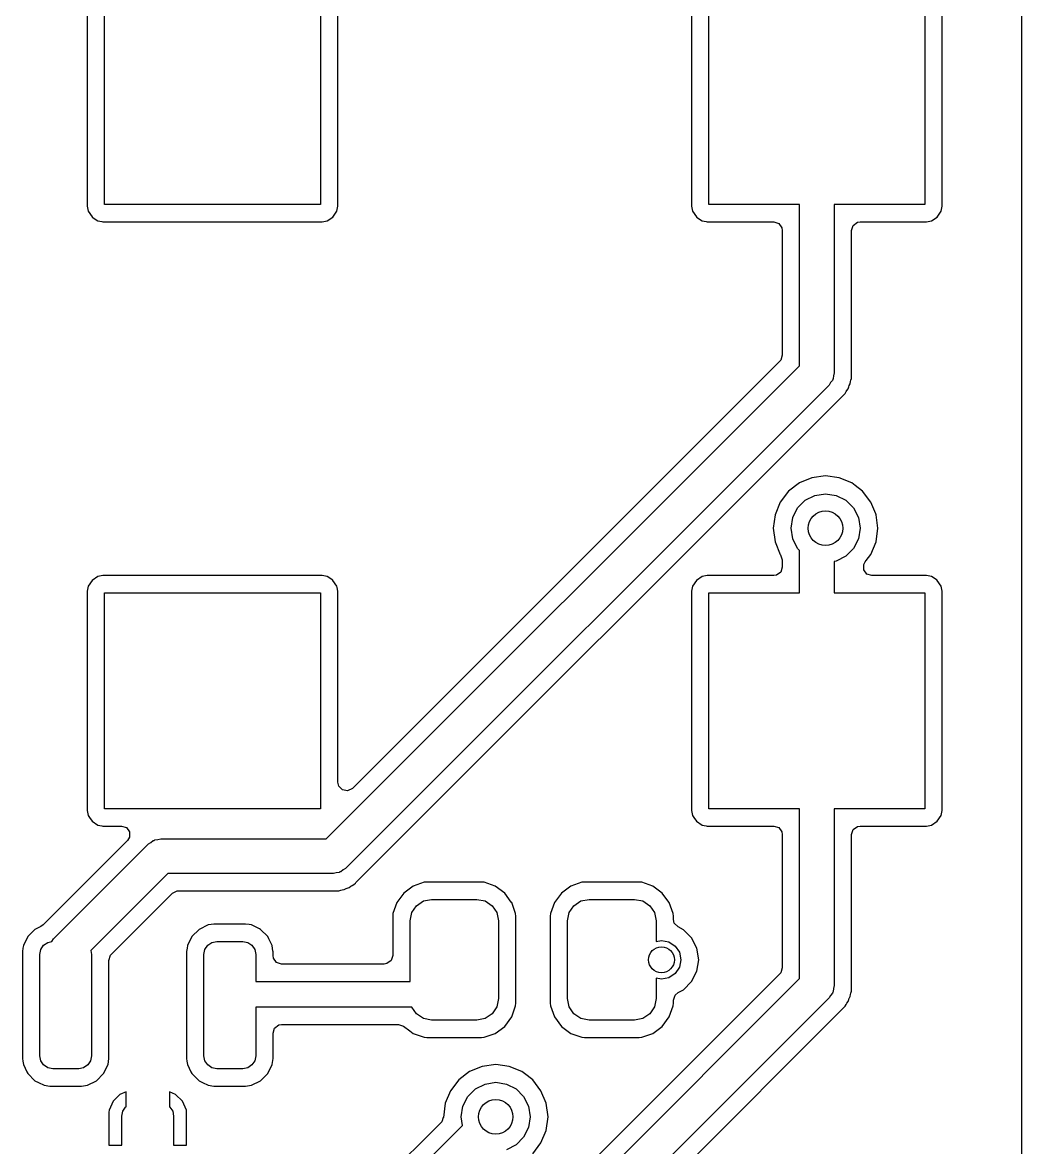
# Model space of a CAD drawing. Extents: x 0 to 2.79, y -2.39 to 0.
# Drawn here: x 2.335 to 2.791, y -1.333 to -0.82 of the extents above; entities that cross this region are included whole.
import ezdxf

# ---------------------------------------------------------------- set-up
doc = ezdxf.new("R2010")
doc.units = 0
doc.header["$MEASUREMENT"] = 0
doc.layers.add('BLACK', color=7, linetype='CONTINUOUS')

msp = doc.modelspace()

# ---------------------------------------------------------------- linework, layer by layer
at = {"layer": 'BLACK', "linetype": 'CONTINUOUS'}
for p, q in [((2.79093, -0.005098), (2.79093, -2.38703)), ((2.36494, -0.803553), (2.36494, -0.903533)), ((2.37283, -0.902756), (2.37283, -0.804331)), ((2.47126, -0.804331), (2.47126, -0.902756)), ((2.47915, -0.903533), (2.47915, -0.803553)), ((2.64053, -0.803553), (2.64053, -0.903533)), ((2.64843, -0.902756), (2.64843, -0.804331)), ((2.74685, -0.804331), (2.74685, -0.902756)), ((2.75474, -0.903533), (2.75474, -0.803553)), ((2.47126, -0.902756), (2.37283, -0.902756)), ((2.68976, -0.902756), (2.64843, -0.902756)), ((2.68976, -0.976266), (2.68976, -0.902756)), ((2.74685, -0.902756), (2.70551, -0.902756)), ((2.70551, -0.902756), (2.70551, -0.979528)), ((2.36494, -0.903533), (2.36494, -0.903534)), ((2.36494, -0.903534), (2.3654, -0.905836)), ((2.3654, -0.905836), (2.3654, -0.905836)), ((2.3654, -0.905836), (2.36711, -0.908394)), ((2.47695, -0.908447), (2.4787, -0.905836)), ((2.4787, -0.905836), (2.47915, -0.903533)), ((2.64053, -0.903533), (2.64053, -0.903534)), ((2.64053, -0.903534), (2.64099, -0.905836)), ((2.64099, -0.905836), (2.64099, -0.905836)), ((2.64099, -0.905836), (2.6427, -0.908394)), ((2.75254, -0.908447), (2.75429, -0.905836)), ((2.75429, -0.905836), (2.75474, -0.903533)), ((2.36711, -0.908394), (2.36714, -0.908447)), ((2.36714, -0.908447), (2.36975, -0.910192)), ((2.36975, -0.910192), (2.37151, -0.91054)), ((2.37151, -0.91054), (2.37206, -0.91065)), ((2.37206, -0.91065), (2.37206, -0.91065)), ((2.37206, -0.91065), (2.37206, -0.91065)), ((2.37206, -0.91065), (2.37206, -0.91065)), ((2.37206, -0.91065), (2.47204, -0.91065)), ((2.47204, -0.91065), (2.47434, -0.910192)), ((2.47204, -0.91065), (2.47204, -0.91065)), ((2.47434, -0.910192), (2.47695, -0.908447)), ((2.6427, -0.908394), (2.64273, -0.908447)), ((2.64273, -0.908447), (2.64535, -0.910192)), ((2.64535, -0.910192), (2.6471, -0.91054)), ((2.6471, -0.91054), (2.64765, -0.91065)), ((2.64765, -0.91065), (2.64765, -0.91065)), ((2.64765, -0.91065), (2.64765, -0.91065)), ((2.64765, -0.91065), (2.67797, -0.91065)), ((2.67797, -0.91065), (2.68026, -0.911394)), ((2.68026, -0.911394), (2.68168, -0.913343)), ((2.68168, -0.913343), (2.68187, -0.914547)), ((2.71341, -0.914547), (2.71415, -0.912256)), ((2.71415, -0.912256), (2.7161, -0.91084)), ((2.7161, -0.91084), (2.7173, -0.91065)), ((2.7173, -0.91065), (2.74763, -0.91065)), ((2.74763, -0.91065), (2.74993, -0.910192)), ((2.74763, -0.91065), (2.74763, -0.91065)), ((2.74993, -0.910192), (2.75254, -0.908447)), ((2.68187, -0.914547), (2.68187, -0.971382)), ((2.71341, -0.97703), (2.71341, -0.914547)), ((2.68073, -0.974138), (2.48581, -1.16906)), ((2.68113, -0.973673), (2.68073, -0.974138)), ((2.68187, -0.971382), (2.68113, -0.973673)), ((2.4739, -1.19213), (2.68976, -0.976266)), ((2.70551, -0.979528), (2.70522, -0.980815)), ((2.71341, -0.982025), (2.71341, -0.97703)), ((2.70321, -0.985095), (2.48273, -1.20557)), ((2.70391, -0.983977), (2.70321, -0.985095)), ((2.70473, -0.982944), (2.70391, -0.983977)), ((2.70483, -0.982507), (2.70473, -0.982944)), ((2.70507, -0.982128), (2.70483, -0.982507)), ((2.70522, -0.980815), (2.70507, -0.982128)), ((2.71216, -0.985872), (2.71239, -0.985307)), ((2.71239, -0.985307), (2.71282, -0.984461)), ((2.71282, -0.984461), (2.71297, -0.983522)), ((2.71297, -0.983522), (2.71311, -0.982928)), ((2.71311, -0.982928), (2.71341, -0.982025)), ((2.48744, -1.21203), (2.70966, -0.9898)), ((2.70966, -0.989799), (2.70989, -0.989577)), ((2.70966, -0.9898), (2.70966, -0.989799)), ((2.70989, -0.989577), (2.71055, -0.988911)), ((2.70989, -0.989577), (2.70989, -0.989577)), ((2.71055, -0.988911), (2.71098, -0.988065)), ((2.71098, -0.988065), (2.7113, -0.987544)), ((2.7113, -0.987544), (2.71186, -0.986775)), ((2.71186, -0.986775), (2.71216, -0.985872)), ((2.68965, -1.02974), (2.68471, -1.03353)), ((2.6954, -1.02736), (2.68965, -1.02974)), ((2.68965, -1.02974), (2.68965, -1.02974)), ((2.70157, -1.02655), (2.6954, -1.02736)), ((2.6954, -1.02736), (2.6954, -1.02736)), ((2.70775, -1.02736), (2.70157, -1.02655)), ((2.70157, -1.02655), (2.70157, -1.02655)), ((2.7135, -1.02974), (2.70775, -1.02736)), ((2.70775, -1.02736), (2.70775, -1.02736)), ((2.71509, -1.03096), (2.7135, -1.02974)), ((2.7135, -1.02974), (2.7135, -1.02974)), ((2.7135, -1.02974), (2.7135, -1.02974)), ((2.71844, -1.03353), (2.71509, -1.03096)), ((2.68471, -1.03353), (2.68092, -1.03847)), ((2.68471, -1.03353), (2.68471, -1.03353)), ((2.69232, -1.03765), (2.69671, -1.03542)), ((2.69671, -1.03542), (2.70157, -1.03465)), ((2.70157, -1.03465), (2.70644, -1.03542)), ((2.70644, -1.03542), (2.71083, -1.03765)), ((2.72223, -1.03847), (2.71844, -1.03353)), ((2.71844, -1.03353), (2.71844, -1.03353)), ((2.71844, -1.03353), (2.71844, -1.03353)), ((2.71844, -1.03353), (2.71844, -1.03353)), ((2.71844, -1.03353), (2.71844, -1.03353)), ((2.68092, -1.03847), (2.67854, -1.04422)), ((2.68092, -1.03847), (2.68092, -1.03847)), ((2.6866, -1.04553), (2.68883, -1.04114)), ((2.68883, -1.04114), (2.69232, -1.03765)), ((2.71083, -1.03765), (2.71432, -1.04114)), ((2.71432, -1.04114), (2.71655, -1.04553)), ((2.72444, -1.04382), (2.72223, -1.03847)), ((2.72223, -1.03847), (2.72223, -1.03847)), ((2.67854, -1.04422), (2.67773, -1.05039)), ((2.67854, -1.04422), (2.67854, -1.04422)), ((2.68583, -1.05039), (2.6866, -1.04553)), ((2.71655, -1.04553), (2.71732, -1.05039)), ((2.72461, -1.04422), (2.72444, -1.04382)), ((2.72542, -1.05039), (2.72461, -1.04422)), ((2.67773, -1.05039), (2.67773, -1.05039)), ((2.67773, -1.05039), (2.67854, -1.05657)), ((2.6866, -1.05526), (2.68583, -1.05039)), ((2.71732, -1.05039), (2.71655, -1.05526)), ((2.72461, -1.05657), (2.72542, -1.05039)), ((2.67854, -1.05657), (2.67854, -1.05657)), ((2.67854, -1.05657), (2.68092, -1.06232)), ((2.68883, -1.05965), (2.6866, -1.05526)), ((2.71655, -1.05526), (2.71432, -1.05965)), ((2.72223, -1.06232), (2.72461, -1.05657)), ((2.68976, -1.06058), (2.68883, -1.05965)), ((2.68976, -1.07992), (2.68976, -1.06058)), ((2.71432, -1.05965), (2.71083, -1.06313)), ((2.68092, -1.06232), (2.68092, -1.06232)), ((2.68092, -1.06232), (2.68092, -1.06232)), ((2.68092, -1.06232), (2.68106, -1.0625)), ((2.68106, -1.0625), (2.68187, -1.06477)), ((2.68187, -1.06477), (2.68187, -1.06487)), ((2.68187, -1.06487), (2.68187, -1.06813)), ((2.70644, -1.06537), (2.70551, -1.06552)), ((2.70551, -1.06552), (2.70551, -1.07992)), ((2.71083, -1.06313), (2.70644, -1.06537)), ((2.71897, -1.06693), (2.71959, -1.06576)), ((2.71897, -1.06933), (2.71897, -1.06693)), ((2.71959, -1.06576), (2.72004, -1.06516)), ((2.72004, -1.06516), (2.72223, -1.06232)), ((2.36975, -1.07249), (2.36714, -1.07423)), ((2.37206, -1.07203), (2.36975, -1.07249)), ((2.36975, -1.07249), (2.36975, -1.07249)), ((2.47204, -1.07203), (2.37206, -1.07203)), ((2.37206, -1.07203), (2.37206, -1.07203)), ((2.37206, -1.07203), (2.37206, -1.07203)), ((2.47434, -1.07249), (2.47204, -1.07203)), ((2.47204, -1.07203), (2.47204, -1.07203)), ((2.47685, -1.07416), (2.47434, -1.07249)), ((2.47434, -1.07249), (2.47434, -1.07249)), ((2.47434, -1.07249), (2.47434, -1.07249)), ((2.47434, -1.07249), (2.47434, -1.07249)), ((2.64535, -1.07249), (2.64273, -1.07423)), ((2.64765, -1.07203), (2.64535, -1.07249)), ((2.64535, -1.07249), (2.64535, -1.07249)), ((2.67797, -1.07203), (2.64765, -1.07203)), ((2.64765, -1.07203), (2.64765, -1.07203)), ((2.64765, -1.07203), (2.64765, -1.07203)), ((2.67918, -1.07184), (2.67797, -1.07203)), ((2.68113, -1.07042), (2.67918, -1.07184)), ((2.68187, -1.06813), (2.68113, -1.07042)), ((2.72039, -1.07128), (2.71897, -1.06933)), ((2.72268, -1.07203), (2.72039, -1.07128)), ((2.74763, -1.07203), (2.72268, -1.07203)), ((2.74993, -1.07249), (2.74763, -1.07203)), ((2.74763, -1.07203), (2.74763, -1.07203)), ((2.74763, -1.07203), (2.74763, -1.07203)), ((2.75244, -1.07416), (2.74993, -1.07249)), ((2.74993, -1.07249), (2.74993, -1.07249)), ((2.74993, -1.07249), (2.74993, -1.07249)), ((2.74993, -1.07249), (2.74993, -1.07249)), ((2.3654, -1.07684), (2.36494, -1.07914)), ((2.36714, -1.07423), (2.3654, -1.07684)), ((2.3654, -1.07684), (2.3654, -1.07684)), ((2.36714, -1.07423), (2.36714, -1.07423)), ((2.47695, -1.07423), (2.47685, -1.07416)), ((2.4787, -1.07684), (2.47695, -1.07423)), ((2.47882, -1.07747), (2.4787, -1.07684)), ((2.47915, -1.07914), (2.47882, -1.07747)), ((2.64099, -1.07684), (2.64053, -1.07914)), ((2.64273, -1.07423), (2.64099, -1.07684)), ((2.64099, -1.07684), (2.64099, -1.07684)), ((2.64273, -1.07423), (2.64273, -1.07423)), ((2.75254, -1.07423), (2.75244, -1.07416)), ((2.75429, -1.07684), (2.75254, -1.07423)), ((2.75474, -1.07914), (2.75429, -1.07684)), ((2.36494, -1.07914), (2.36494, -1.07914)), ((2.36494, -1.07914), (2.36494, -1.17912)), ((2.37283, -1.17835), (2.37283, -1.07992)), ((2.37283, -1.07992), (2.47126, -1.07992)), ((2.47126, -1.07992), (2.47126, -1.17835)), ((2.47915, -1.1663), (2.47915, -1.07914)), ((2.47915, -1.07914), (2.47915, -1.07914)), ((2.64053, -1.07914), (2.64053, -1.07914)), ((2.64053, -1.07914), (2.64053, -1.17912)), ((2.64843, -1.17835), (2.64843, -1.07992)), ((2.64843, -1.07992), (2.68976, -1.07992)), ((2.70551, -1.07992), (2.74685, -1.07992)), ((2.74685, -1.07992), (2.74685, -1.17835)), ((2.75474, -1.17912), (2.75474, -1.07914)), ((2.47958, -1.16807), (2.47915, -1.1663)), ((2.48128, -1.16978), (2.47958, -1.16807)), ((2.48366, -1.17015), (2.48128, -1.16978)), ((2.48581, -1.16906), (2.48366, -1.17015)), ((2.36494, -1.17912), (2.36494, -1.17912)), ((2.36494, -1.17912), (2.3654, -1.18143)), ((2.47126, -1.17835), (2.37283, -1.17835)), ((2.64053, -1.17912), (2.64053, -1.17912)), ((2.64053, -1.17912), (2.64099, -1.18143)), ((2.68976, -1.17835), (2.64843, -1.17835)), ((2.68976, -1.25579), (2.68976, -1.17835)), ((2.74685, -1.17835), (2.70551, -1.17835)), ((2.70551, -1.17835), (2.70551, -1.25906)), ((2.75429, -1.18143), (2.75474, -1.17912)), ((2.3654, -1.18143), (2.3654, -1.18143)), ((2.3654, -1.18143), (2.36597, -1.18228)), ((2.36597, -1.18228), (2.36714, -1.18404)), ((2.36714, -1.18404), (2.36975, -1.18578)), ((2.64099, -1.18143), (2.64099, -1.18143)), ((2.64099, -1.18143), (2.64156, -1.18228)), ((2.64156, -1.18228), (2.64273, -1.18404)), ((2.64273, -1.18404), (2.64535, -1.18578)), ((2.74993, -1.18578), (2.75254, -1.18404)), ((2.75254, -1.18404), (2.75429, -1.18143)), ((2.36975, -1.18578), (2.37151, -1.18613)), ((2.37151, -1.18613), (2.37206, -1.18624)), ((2.37206, -1.18624), (2.37206, -1.18624)), ((2.37206, -1.18624), (2.37206, -1.18624)), ((2.37206, -1.18624), (2.38048, -1.18624)), ((2.38048, -1.18624), (2.38277, -1.18698)), ((2.38277, -1.18698), (2.38418, -1.18893)), ((2.38418, -1.18893), (2.38418, -1.19134)), ((2.64535, -1.18578), (2.6471, -1.18613)), ((2.6471, -1.18613), (2.64765, -1.18624)), ((2.64765, -1.18624), (2.64765, -1.18624)), ((2.64765, -1.18624), (2.64765, -1.18624)), ((2.64765, -1.18624), (2.67797, -1.18624)), ((2.67797, -1.18624), (2.68026, -1.18698)), ((2.68026, -1.18698), (2.68168, -1.18893)), ((2.68168, -1.18893), (2.68187, -1.19014)), ((2.68187, -1.19014), (2.68187, -1.25091)), ((2.71341, -1.19014), (2.71415, -1.18785)), ((2.71341, -1.26038), (2.71341, -1.19014)), ((2.71415, -1.18785), (2.7161, -1.18643)), ((2.7161, -1.18643), (2.7173, -1.18624)), ((2.7173, -1.18624), (2.74763, -1.18624)), ((2.74763, -1.18624), (2.74993, -1.18578)), ((2.74763, -1.18624), (2.74763, -1.18624)), ((2.38323, -1.19289), (2.34476, -1.23136)), ((2.34955, -1.23774), (2.39286, -1.19443)), ((2.38418, -1.19134), (2.38323, -1.19289)), ((2.39286, -1.19443), (2.39398, -1.19373)), ((2.39398, -1.19373), (2.39501, -1.19291)), ((2.39501, -1.19291), (2.39545, -1.19281)), ((2.39545, -1.19281), (2.39582, -1.19257)), ((2.39582, -1.19257), (2.39714, -1.19242)), ((2.39714, -1.19242), (2.39843, -1.19213)), ((2.39843, -1.19213), (2.4739, -1.19213)), ((2.48273, -1.20557), (2.48161, -1.20627)), ((2.40169, -1.20787), (2.36657, -1.24299)), ((2.47717, -1.20787), (2.40169, -1.20787)), ((2.47845, -1.20758), (2.47717, -1.20787)), ((2.47977, -1.20743), (2.47845, -1.20758)), ((2.48015, -1.20719), (2.47977, -1.20743)), ((2.48058, -1.20709), (2.48015, -1.20719)), ((2.48161, -1.20627), (2.48058, -1.20709)), ((2.40381, -1.21691), (2.40596, -1.21582)), ((2.40596, -1.21582), (2.40657, -1.21577)), ((2.40657, -1.21577), (2.47966, -1.21577)), ((2.47966, -1.21577), (2.48057, -1.21547)), ((2.47966, -1.21577), (2.47966, -1.21577)), ((2.48057, -1.21547), (2.48116, -1.21533)), ((2.48116, -1.21533), (2.4821, -1.21518)), ((2.4821, -1.21518), (2.48294, -1.21475)), ((2.48294, -1.21475), (2.48351, -1.21452)), ((2.48351, -1.21452), (2.48441, -1.21422)), ((2.48441, -1.21422), (2.48518, -1.21367)), ((2.48518, -1.21367), (2.4857, -1.21335)), ((2.4857, -1.21335), (2.48655, -1.21292)), ((2.48655, -1.21292), (2.48721, -1.21225)), ((2.48721, -1.21225), (2.48722, -1.21225)), ((2.48722, -1.21225), (2.48744, -1.21203)), ((2.48744, -1.21203), (2.48744, -1.21203)), ((2.51357, -1.21367), (2.50927, -1.21684)), ((2.51861, -1.2119), (2.51357, -1.21367)), ((2.51981, -1.21179), (2.51861, -1.2119)), ((2.51861, -1.2119), (2.51861, -1.2119)), ((2.54475, -1.21179), (2.51981, -1.21179)), ((2.51981, -1.21179), (2.51981, -1.21179)), ((2.54595, -1.2119), (2.54475, -1.21179)), ((2.54475, -1.21179), (2.54475, -1.21179)), ((2.551, -1.21367), (2.54595, -1.2119)), ((2.54595, -1.2119), (2.54595, -1.2119)), ((2.5553, -1.21684), (2.551, -1.21367)), ((2.58542, -1.21367), (2.58112, -1.21684)), ((2.59046, -1.2119), (2.58542, -1.21367)), ((2.59166, -1.21179), (2.59046, -1.2119)), ((2.59046, -1.2119), (2.59046, -1.2119)), ((2.6166, -1.21179), (2.59166, -1.21179)), ((2.59166, -1.21179), (2.59166, -1.21179)), ((2.61661, -1.21179), (2.6166, -1.21179)), ((2.6178, -1.2119), (2.61661, -1.21179)), ((2.62285, -1.21367), (2.6178, -1.2119)), ((2.6178, -1.2119), (2.6178, -1.2119)), ((2.62715, -1.21684), (2.62285, -1.21367)), ((2.37596, -1.24476), (2.40381, -1.21691)), ((2.50609, -1.22115), (2.50433, -1.22619)), ((2.50927, -1.21684), (2.50609, -1.22115)), ((2.50927, -1.21684), (2.50927, -1.21684)), ((2.51499, -1.22257), (2.51818, -1.22043)), ((2.51818, -1.22043), (2.52195, -1.21969)), ((2.52195, -1.21969), (2.54262, -1.21969)), ((2.54262, -1.21969), (2.54638, -1.22043)), ((2.54638, -1.22043), (2.54958, -1.22257)), ((2.55829, -1.2209), (2.5553, -1.21684)), ((2.5553, -1.21684), (2.5553, -1.21684)), ((2.5553, -1.21684), (2.5553, -1.21684)), ((2.5553, -1.21684), (2.5553, -1.21684)), ((2.5553, -1.21684), (2.5553, -1.21684)), ((2.55848, -1.22115), (2.55829, -1.2209)), ((2.56024, -1.22619), (2.55848, -1.22115)), ((2.57794, -1.22115), (2.57618, -1.22619)), ((2.58112, -1.21684), (2.57794, -1.22115)), ((2.58112, -1.21684), (2.58112, -1.21684)), ((2.58684, -1.22257), (2.59003, -1.22043)), ((2.59003, -1.22043), (2.5938, -1.21969)), ((2.5938, -1.21969), (2.61447, -1.21969)), ((2.61447, -1.21969), (2.61824, -1.22043)), ((2.61824, -1.22043), (2.62143, -1.22257)), ((2.63014, -1.2209), (2.62715, -1.21684)), ((2.62715, -1.21684), (2.62715, -1.21684)), ((2.62715, -1.21684), (2.62715, -1.21684)), ((2.62715, -1.21684), (2.62715, -1.21684)), ((2.62715, -1.21684), (2.62715, -1.21684)), ((2.63033, -1.22115), (2.63014, -1.2209)), ((2.63209, -1.22619), (2.63033, -1.22115)), ((2.50432, -1.22619), (2.50421, -1.22739)), ((2.50433, -1.22619), (2.50432, -1.22619)), ((2.51211, -1.22953), (2.51286, -1.22576)), ((2.51286, -1.22576), (2.51499, -1.22257)), ((2.54958, -1.22257), (2.55171, -1.22576)), ((2.55171, -1.22576), (2.55246, -1.22953)), ((2.56035, -1.22732), (2.56024, -1.22619)), ((2.57618, -1.22619), (2.57606, -1.22739)), ((2.57618, -1.22619), (2.57618, -1.22619)), ((2.58396, -1.22953), (2.58471, -1.22576)), ((2.58471, -1.22576), (2.58684, -1.22257)), ((2.62143, -1.22257), (2.62356, -1.22576)), ((2.62356, -1.22576), (2.62431, -1.22953)), ((2.6322, -1.22732), (2.63209, -1.22619)), ((2.34476, -1.23136), (2.34372, -1.23211)), ((2.42002, -1.23138), (2.41589, -1.2334)), ((2.42137, -1.23118), (2.42002, -1.23138)), ((2.42271, -1.23098), (2.42137, -1.23118)), ((2.43714, -1.23098), (2.42271, -1.23098)), ((2.43869, -1.23121), (2.43714, -1.23098)), ((2.43982, -1.23138), (2.43869, -1.23121)), ((2.44341, -1.23313), (2.43982, -1.23138)), ((2.50421, -1.22739), (2.50421, -1.2453)), ((2.51211, -1.25709), (2.51211, -1.22953)), ((2.55246, -1.22953), (2.55246, -1.26496)), ((2.56035, -1.22739), (2.56035, -1.22732)), ((2.56035, -1.2671), (2.56035, -1.22739)), ((2.56035, -1.22739), (2.56035, -1.22739)), ((2.57606, -1.22739), (2.57606, -1.2671)), ((2.58396, -1.26496), (2.58396, -1.22953)), ((2.62431, -1.22953), (2.62431, -1.23888)), ((2.6322, -1.22739), (2.6322, -1.22732)), ((2.6322, -1.22882), (2.6322, -1.22739)), ((2.6322, -1.22739), (2.6322, -1.22739)), ((2.63263, -1.23059), (2.6322, -1.22882)), ((2.63433, -1.2323), (2.63263, -1.23059)), ((2.33783, -1.23665), (2.3358, -1.24079)), ((2.33943, -1.23505), (2.33783, -1.23665)), ((2.34108, -1.2334), (2.33943, -1.23505)), ((2.34372, -1.23211), (2.34108, -1.2334)), ((2.34108, -1.2334), (2.34108, -1.2334)), ((2.34108, -1.2334), (2.34108, -1.2334)), ((2.34108, -1.2334), (2.34108, -1.2334)), ((2.41263, -1.23665), (2.41061, -1.24079)), ((2.41589, -1.2334), (2.41263, -1.23665)), ((2.44396, -1.2334), (2.44341, -1.23313)), ((2.44721, -1.23665), (2.44396, -1.2334)), ((2.44769, -1.23764), (2.44721, -1.23665)), ((2.63674, -1.23352), (2.63433, -1.2323)), ((2.64049, -1.23727), (2.63674, -1.23352)), ((2.3358, -1.24079), (2.33563, -1.242)), ((2.34376, -1.24252), (2.34504, -1.24061)), ((2.34504, -1.24061), (2.34695, -1.23933)), ((2.34695, -1.23933), (2.34876, -1.23897)), ((2.34876, -1.23897), (2.34885, -1.23886)), ((2.34885, -1.23886), (2.34955, -1.23774)), ((2.41061, -1.24079), (2.41043, -1.242)), ((2.41856, -1.24252), (2.41984, -1.24061)), ((2.41984, -1.24061), (2.42176, -1.23933)), ((2.42176, -1.23933), (2.42402, -1.23888)), ((2.42402, -1.23888), (2.43583, -1.23888)), ((2.43583, -1.23888), (2.43809, -1.23933)), ((2.43809, -1.23933), (2.44, -1.24061)), ((2.44, -1.24061), (2.44128, -1.24252)), ((2.44892, -1.24014), (2.44769, -1.23764)), ((2.44924, -1.24079), (2.44892, -1.24014)), ((2.4496, -1.24327), (2.44924, -1.24079)), ((2.62431, -1.23888), (2.62677, -1.23839)), ((2.62677, -1.23839), (2.63016, -1.23906)), ((2.63016, -1.23906), (2.63304, -1.24098)), ((2.63304, -1.24098), (2.63496, -1.24385)), ((2.6429, -1.242), (2.64049, -1.23727)), ((2.33563, -1.242), (2.33541, -1.24347)), ((2.33541, -1.24347), (2.33541, -1.29235)), ((2.34331, -1.24478), (2.34376, -1.24252)), ((2.34331, -1.29104), (2.34331, -1.24478)), ((2.36657, -1.24299), (2.36693, -1.24478)), ((2.36693, -1.24478), (2.36693, -1.29104)), ((2.37482, -1.24752), (2.37557, -1.24522)), ((2.37557, -1.24522), (2.37596, -1.24476)), ((2.41043, -1.242), (2.41022, -1.24347)), ((2.41022, -1.24347), (2.41022, -1.29235)), ((2.41811, -1.24478), (2.41856, -1.24252)), ((2.41811, -1.29104), (2.41811, -1.24478)), ((2.44128, -1.24252), (2.44173, -1.24478)), ((2.44173, -1.24478), (2.44173, -1.25709)), ((2.44963, -1.24347), (2.4496, -1.24327)), ((2.44963, -1.2453), (2.44963, -1.24347)), ((2.44982, -1.2465), (2.44963, -1.2453)), ((2.45123, -1.24845), (2.44982, -1.2465)), ((2.50421, -1.2453), (2.50347, -1.24759)), ((2.63496, -1.24385), (2.63563, -1.24724)), ((2.64373, -1.24724), (2.6429, -1.242)), ((2.37482, -1.29235), (2.37482, -1.24752)), ((2.45352, -1.24919), (2.45123, -1.24845)), ((2.50031, -1.24919), (2.45352, -1.24919)), ((2.50152, -1.249), (2.50031, -1.24919)), ((2.50347, -1.24759), (2.50152, -1.249)), ((2.63496, -1.25063), (2.63304, -1.25351)), ((2.63563, -1.24724), (2.63496, -1.25063)), ((2.6429, -1.25249), (2.64373, -1.24724)), ((2.68187, -1.25091), (2.68113, -1.2532)), ((2.44173, -1.25709), (2.51211, -1.25709)), ((2.68073, -1.25367), (2.57807, -1.35632)), ((2.5802, -1.36535), (2.68976, -1.25579)), ((2.62677, -1.2561), (2.62431, -1.25561)), ((2.62431, -1.25561), (2.62431, -1.26496)), ((2.63016, -1.25543), (2.62677, -1.2561)), ((2.63304, -1.25351), (2.63016, -1.25543)), ((2.63674, -1.26097), (2.64049, -1.25721)), ((2.64049, -1.25721), (2.6429, -1.25249)), ((2.68113, -1.2532), (2.68073, -1.25367)), ((2.63295, -1.26337), (2.63433, -1.26219)), ((2.63433, -1.26219), (2.63674, -1.26097)), ((2.70483, -1.26203), (2.70473, -1.26247)), ((2.70507, -1.26166), (2.70483, -1.26203)), ((2.70522, -1.26034), (2.70507, -1.26166)), ((2.70551, -1.25906), (2.70522, -1.26034)), ((2.71311, -1.26246), (2.71341, -1.26155)), ((2.71341, -1.26155), (2.71341, -1.26038)), ((2.71341, -1.26038), (2.71341, -1.26038)), ((2.71341, -1.26155), (2.71341, -1.26155)), ((2.55246, -1.26496), (2.55171, -1.26873)), ((2.56024, -1.2683), (2.56035, -1.2671)), ((2.56035, -1.2671), (2.56035, -1.2671)), ((2.56035, -1.2671), (2.56035, -1.2671)), ((2.57606, -1.2671), (2.57618, -1.2683)), ((2.58471, -1.26873), (2.58396, -1.26496)), ((2.70321, -1.26462), (2.59183, -1.376)), ((2.62431, -1.26496), (2.62356, -1.26873)), ((2.63209, -1.2683), (2.6322, -1.2671)), ((2.6322, -1.26567), (2.63295, -1.26337)), ((2.6322, -1.2671), (2.6322, -1.26567)), ((2.6322, -1.2671), (2.6322, -1.2671)), ((2.70391, -1.2635), (2.70321, -1.26462)), ((2.70473, -1.26247), (2.70391, -1.2635)), ((2.71098, -1.26759), (2.7113, -1.26707)), ((2.7113, -1.26707), (2.71186, -1.2663)), ((2.71186, -1.2663), (2.71216, -1.2654)), ((2.71216, -1.2654), (2.71239, -1.26483)), ((2.71239, -1.26483), (2.71253, -1.26456)), ((2.71253, -1.26456), (2.71282, -1.26399)), ((2.71282, -1.26399), (2.71297, -1.26305)), ((2.71297, -1.26305), (2.71311, -1.26246)), ((2.51297, -1.2689), (2.44173, -1.2689)), ((2.44173, -1.2689), (2.44173, -1.29104)), ((2.51499, -1.27192), (2.51297, -1.2689)), ((2.51818, -1.27405), (2.51499, -1.27192)), ((2.54958, -1.27192), (2.54638, -1.27405)), ((2.55171, -1.26873), (2.54958, -1.27192)), ((2.55848, -1.27334), (2.56024, -1.2683)), ((2.57618, -1.2683), (2.57618, -1.2683)), ((2.57618, -1.2683), (2.57794, -1.27334)), ((2.58684, -1.27192), (2.58471, -1.26873)), ((2.59003, -1.27405), (2.58684, -1.27192)), ((2.62143, -1.27192), (2.61824, -1.27405)), ((2.62356, -1.26873), (2.62143, -1.27192)), ((2.62818, -1.35081), (2.70966, -1.26933)), ((2.63033, -1.27334), (2.63209, -1.2683)), ((2.70966, -1.26933), (2.71055, -1.26844)), ((2.70966, -1.26933), (2.70966, -1.26933)), ((2.71055, -1.26844), (2.71098, -1.26759)), ((2.45037, -1.2784), (2.45232, -1.27698)), ((2.45232, -1.27698), (2.45352, -1.27679)), ((2.45352, -1.27679), (2.50683, -1.27679)), ((2.50683, -1.27679), (2.50912, -1.27754)), ((2.50912, -1.27754), (2.50914, -1.27755)), ((2.50914, -1.27755), (2.51209, -1.27972)), ((2.52195, -1.2748), (2.51818, -1.27405)), ((2.54262, -1.2748), (2.52195, -1.2748)), ((2.54638, -1.27405), (2.54262, -1.2748)), ((2.551, -1.28082), (2.5553, -1.27764)), ((2.5553, -1.27764), (2.55848, -1.27334)), ((2.57794, -1.27334), (2.58112, -1.27764)), ((2.58112, -1.27764), (2.58112, -1.27764)), ((2.58112, -1.27764), (2.58112, -1.27764)), ((2.58112, -1.27764), (2.58112, -1.27764)), ((2.58112, -1.27764), (2.58112, -1.27764)), ((2.58112, -1.27764), (2.58542, -1.28082)), ((2.5938, -1.2748), (2.59003, -1.27405)), ((2.61447, -1.2748), (2.5938, -1.2748)), ((2.61824, -1.27405), (2.61447, -1.2748)), ((2.62285, -1.28082), (2.62715, -1.27764)), ((2.62715, -1.27764), (2.63033, -1.27334)), ((2.44963, -1.28069), (2.45037, -1.2784)), ((2.44963, -1.29235), (2.44963, -1.28069)), ((2.51209, -1.27972), (2.51357, -1.28082)), ((2.51357, -1.28082), (2.51861, -1.28258)), ((2.51861, -1.28258), (2.51981, -1.2827)), ((2.51981, -1.2827), (2.51981, -1.2827)), ((2.51981, -1.2827), (2.51981, -1.2827)), ((2.51981, -1.2827), (2.54475, -1.2827)), ((2.54475, -1.2827), (2.54595, -1.28258)), ((2.54475, -1.2827), (2.54475, -1.2827)), ((2.54595, -1.28258), (2.551, -1.28082)), ((2.58542, -1.28082), (2.58542, -1.28082)), ((2.58542, -1.28082), (2.58542, -1.28082)), ((2.58542, -1.28082), (2.59046, -1.28258)), ((2.59046, -1.28258), (2.59166, -1.2827)), ((2.59166, -1.2827), (2.59166, -1.2827)), ((2.59166, -1.2827), (2.59166, -1.2827)), ((2.59166, -1.2827), (2.61661, -1.2827)), ((2.61661, -1.2827), (2.6178, -1.28258)), ((2.61661, -1.2827), (2.61661, -1.2827)), ((2.6178, -1.28258), (2.62285, -1.28082)), ((2.33541, -1.29235), (2.33558, -1.29347)), ((2.34376, -1.2933), (2.34331, -1.29104)), ((2.36693, -1.29104), (2.36648, -1.2933)), ((2.37443, -1.29504), (2.37482, -1.29235)), ((2.41022, -1.29235), (2.41038, -1.29347)), ((2.41856, -1.2933), (2.41811, -1.29104)), ((2.44173, -1.29104), (2.44128, -1.2933)), ((2.44924, -1.29504), (2.44963, -1.29235)), ((2.33558, -1.29347), (2.3358, -1.29504)), ((2.3358, -1.29504), (2.33743, -1.29836)), ((2.34504, -1.29522), (2.34376, -1.2933)), ((2.34695, -1.2965), (2.34504, -1.29522)), ((2.34921, -1.29695), (2.34695, -1.2965)), ((2.36102, -1.29695), (2.34921, -1.29695)), ((2.36328, -1.2965), (2.36102, -1.29695)), ((2.3652, -1.29522), (2.36328, -1.2965)), ((2.36648, -1.2933), (2.3652, -1.29522)), ((2.37241, -1.29917), (2.37443, -1.29504)), ((2.41038, -1.29347), (2.41061, -1.29504)), ((2.41061, -1.29504), (2.41223, -1.29836)), ((2.41984, -1.29522), (2.41856, -1.2933)), ((2.42176, -1.2965), (2.41984, -1.29522)), ((2.42402, -1.29695), (2.42176, -1.2965)), ((2.43583, -1.29695), (2.42402, -1.29695)), ((2.43809, -1.2965), (2.43583, -1.29695)), ((2.44, -1.29522), (2.43809, -1.2965)), ((2.44128, -1.2933), (2.44, -1.29522)), ((2.44721, -1.29917), (2.44924, -1.29504)), ((2.53926, -1.29825), (2.53432, -1.30204)), ((2.54501, -1.29587), (2.53926, -1.29825)), ((2.53926, -1.29825), (2.53926, -1.29825)), ((2.55118, -1.29505), (2.54501, -1.29587)), ((2.54501, -1.29587), (2.54501, -1.29587)), ((2.55735, -1.29587), (2.55118, -1.29505)), ((2.55118, -1.29505), (2.55118, -1.29505)), ((2.5631, -1.29825), (2.55735, -1.29587)), ((2.55735, -1.29587), (2.55735, -1.29587)), ((2.56433, -1.29919), (2.5631, -1.29825)), ((2.5631, -1.29825), (2.5631, -1.29825)), ((2.5631, -1.29825), (2.5631, -1.29825)), ((2.33743, -1.29836), (2.33783, -1.29917)), ((2.33783, -1.29917), (2.34108, -1.30243)), ((2.34108, -1.30243), (2.3427, -1.30322)), ((2.3427, -1.30322), (2.34522, -1.30445)), ((2.36502, -1.30445), (2.36915, -1.30243)), ((2.36915, -1.30243), (2.37241, -1.29917)), ((2.41223, -1.29836), (2.41263, -1.29917)), ((2.41263, -1.29917), (2.41589, -1.30243)), ((2.41589, -1.30243), (2.4175, -1.30322)), ((2.4175, -1.30322), (2.42002, -1.30445)), ((2.43982, -1.30445), (2.44396, -1.30243)), ((2.44396, -1.30243), (2.44721, -1.29917)), ((2.53432, -1.30204), (2.53053, -1.30698)), ((2.53432, -1.30204), (2.53432, -1.30204)), ((2.54631, -1.30392), (2.55118, -1.30315)), ((2.55118, -1.30315), (2.55605, -1.30392)), ((2.56804, -1.30204), (2.56433, -1.29919)), ((2.57183, -1.30698), (2.56804, -1.30204)), ((2.56804, -1.30204), (2.56804, -1.30204)), ((2.56804, -1.30204), (2.56804, -1.30204)), ((2.56804, -1.30204), (2.56804, -1.30204)), ((2.56804, -1.30204), (2.56804, -1.30204)), ((2.34522, -1.30445), (2.34522, -1.30445)), ((2.34522, -1.30445), (2.34522, -1.30445)), ((2.34522, -1.30445), (2.3479, -1.30484)), ((2.3479, -1.30484), (2.3479, -1.30484)), ((2.3479, -1.30484), (2.36233, -1.30484)), ((2.36233, -1.30484), (2.36502, -1.30445)), ((2.36233, -1.30484), (2.36233, -1.30484)), ((2.38268, -1.30743), (2.37982, -1.30869)), ((2.38268, -1.31427), (2.38268, -1.30743)), ((2.38268, -1.30743), (2.38268, -1.30743)), ((2.40522, -1.30869), (2.40236, -1.30743)), ((2.40236, -1.30743), (2.40236, -1.31427)), ((2.42002, -1.30445), (2.42002, -1.30445)), ((2.42002, -1.30445), (2.42002, -1.30445)), ((2.42002, -1.30445), (2.42271, -1.30484)), ((2.42271, -1.30484), (2.42271, -1.30484)), ((2.42271, -1.30484), (2.43714, -1.30484)), ((2.43714, -1.30484), (2.43982, -1.30445)), ((2.43714, -1.30484), (2.43714, -1.30484)), ((2.53053, -1.30698), (2.52815, -1.31273)), ((2.53053, -1.30698), (2.53053, -1.30698)), ((2.53844, -1.30964), (2.54192, -1.30616)), ((2.54192, -1.30616), (2.54631, -1.30392)), ((2.55605, -1.30392), (2.56044, -1.30616)), ((2.56044, -1.30616), (2.56392, -1.30964)), ((2.57421, -1.31272), (2.57183, -1.30698)), ((2.57183, -1.30698), (2.57183, -1.30698)), ((2.3767, -1.31181), (2.37492, -1.31585)), ((2.37982, -1.30869), (2.3767, -1.31181)), ((2.40834, -1.31181), (2.40522, -1.30869)), ((2.41012, -1.31585), (2.40834, -1.31181)), ((2.52815, -1.31273), (2.5273, -1.31915)), ((2.52815, -1.31273), (2.52815, -1.31273)), ((2.5362, -1.31403), (2.53844, -1.30964)), ((2.56392, -1.30964), (2.56616, -1.31403)), ((2.57421, -1.31273), (2.57421, -1.31272)), ((2.57503, -1.3189), (2.57421, -1.31273)), ((2.37492, -1.31585), (2.3748, -1.31684)), ((2.3748, -1.31684), (2.3748, -1.33189)), ((2.38071, -1.3186), (2.38116, -1.31634)), ((2.38071, -1.33189), (2.38071, -1.3186)), ((2.38116, -1.31634), (2.38244, -1.31443)), ((2.38244, -1.31443), (2.38268, -1.31427)), ((2.40236, -1.31427), (2.4026, -1.31443)), ((2.4026, -1.31443), (2.40388, -1.31634)), ((2.40388, -1.31634), (2.40433, -1.3186)), ((2.40433, -1.3186), (2.40433, -1.33189)), ((2.41024, -1.31684), (2.41012, -1.31585)), ((2.41024, -1.33189), (2.41024, -1.31684)), ((2.41024, -1.31684), (2.41024, -1.31684)), ((2.53543, -1.3189), (2.5362, -1.31403)), ((2.56616, -1.31403), (2.56693, -1.3189)), ((2.5149, -1.34404), (2.53606, -1.32288)), ((2.52619, -1.32159), (2.51797, -1.32981)), ((2.52659, -1.32112), (2.52619, -1.32159)), ((2.52723, -1.31914), (2.52659, -1.32112)), ((2.5273, -1.31915), (2.52723, -1.31914)), ((2.53606, -1.32288), (2.53543, -1.3189)), ((2.56616, -1.32376), (2.56392, -1.32815)), ((2.56693, -1.3189), (2.56616, -1.32376)), ((2.57421, -1.32507), (2.57503, -1.3189)), ((2.56392, -1.32815), (2.56044, -1.33164)), ((2.57183, -1.33082), (2.57421, -1.32507)), ((2.3748, -1.33189), (2.38071, -1.33189)), ((2.3748, -1.33189), (2.3748, -1.33189)), ((2.40433, -1.33189), (2.41024, -1.33189)), ((2.41024, -1.33189), (2.41024, -1.33189)), ((2.51797, -1.32981), (2.50845, -1.33933)), ((2.56044, -1.33164), (2.55605, -1.33388)), ((2.56804, -1.33576), (2.57183, -1.33082))]:
    msp.add_line(p, q, dxfattribs=at)
at = {"layer": 'BLACK'}
for centre, radius in [((2.70157, -1.05039), 0.007874), ((2.62677, -1.24724), 0.005906), ((2.55118, -1.3189), 0.007874)]:
    msp.add_circle(centre, radius, dxfattribs=at)

doc.saveas('drawing.dxf')
